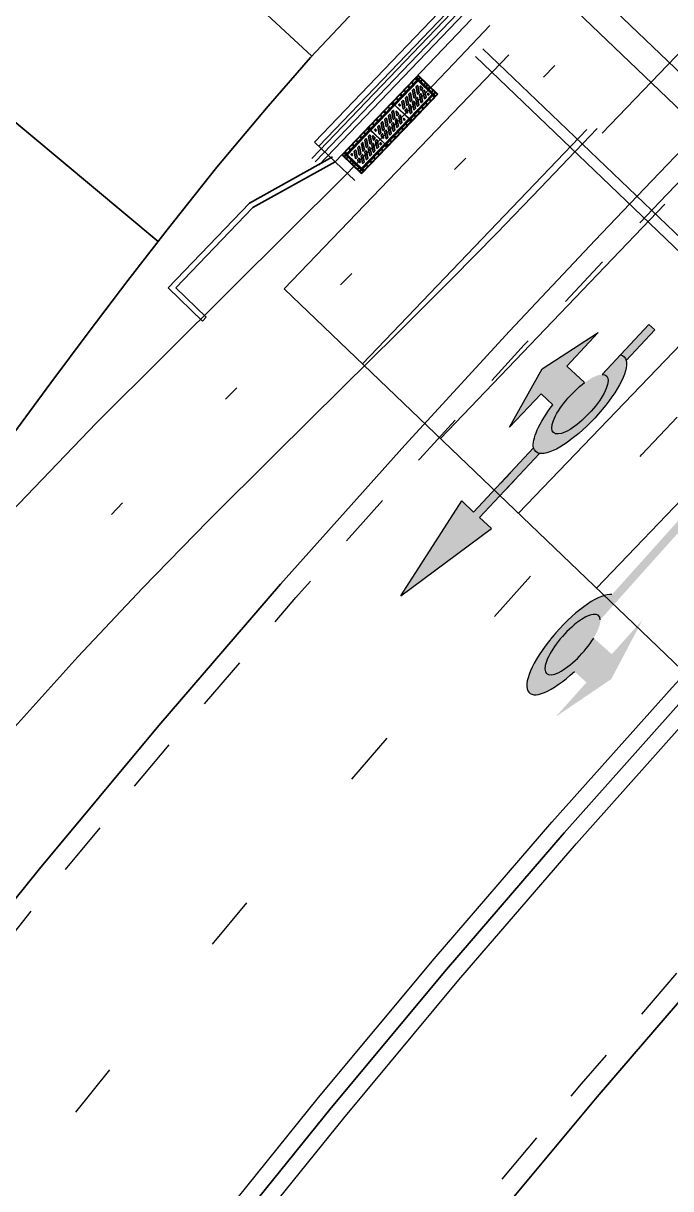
# Model space of a CAD drawing. Header units: metres. Extents: x 134219 to 139178, y 438661 to 444352.
# Drawn here: x 138343.33 to 138355.31, y 439347.55 to 439369.1 of the extents above; entities that cross this region are included whole.
import ezdxf

# ---------------------------------------------------------------- set-up
doc = ezdxf.new("R2010")
doc.units = ezdxf.units.M
for name, pattern in [('11strp', [2, 1, -1]), ('13strp', [4, 1, -3]), ('30270strp', [3, 0.3, -2.7])]:
    doc.linetypes.add(name, pattern=pattern)
doc.layers.add('Utd-ondergr-nw', color=8, linetype='13strp', lineweight=35)
doc.layers.add('Utd-weg-nw', color=8, linetype='Continuous')

# ---------------------------------------------------------------- blocks, each defined once
blk = doc.blocks.new('Dwm A2 aanvulling$0$A$C3CD96FA4')
at = {"layer": 'Utd-weg-nw'}
h = blk.add_hatch(color=256, dxfattribs=at)
edge = h.paths.add_edge_path()
edge.add_line((1.033, 0), (1.034, 0.75))
edge.add_line((1.034, 0.75), (1.033, 0.75))
edge.add_line((1.033, 0.75), (1.033, 0.774))
edge.add_ellipse((0.959, 1.95), major_axis=(0, 1.2), ratio=0.3125, start_angle=-168.5419, end_angle=-11.537)
edge.add_line((1.034, 3.126), (1.034, 3.15))
edge.add_line((1.034, 3.15), (1.034, 4.75))
edge.add_line((1.034, 4.75), (1.334, 4.75))
edge.add_line((1.334, 4.75), (0.959, 6.8))
edge.add_line((0.959, 6.8), (0.584, 4.75))
edge.add_line((0.584, 4.75), (0.659, 4.75))
edge.add_line((0.659, 4.75), (0.884, 4.75))
edge.add_line((0.884, 4.75), (0.884, 3.15))
edge.add_line((0.884, 3.15), (0.884, 3.126))
edge.add_ellipse((0.959, 1.95), major_axis=(0, 1.2), ratio=0.3125, start_angle=11.537, end_angle=73.0422)
edge.add_line((0.6, 2.3), (0.3, 2.3))
edge.add_line((0.3, 2.3), (0.3, 3.15))
edge.add_line((0.3, 3.15), (0, 1.95))
edge.add_line((0, 1.95), (0.3, 0.75))
edge.add_line((0.3, 0.75), (0.3, 1.6))
edge.add_line((0.3, 1.6), (0.659, 1.6))
edge.add_line((0.659, 1.6), (0.749, 1.6))
edge.add_ellipse((0.959, 1.95), major_axis=(0, 0.72), ratio=0.333997, start_angle=161.8264, end_angle=479.0871, ccw=False)
edge.add_line((0.884, 1.266), (0.884, 0.774))
edge.add_line((0.884, 0.774), (0.884, 0.75))
edge.add_line((0.884, 0.75), (0.884, 0))
edge.add_line((0.884, 0), (1.033, 0))
for p, q in [((0.959, 6.8), (0.584, 4.75)), ((0.959, 6.8), (1.334, 4.75)), ((0.3, 3.15), (0, 1.95)), ((0.3, 2.3), (0.3, 3.15)), ((0.6, 2.3), (0.3, 2.3)), ((0, 1.95), (0.3, 0.75)), ((0.3, 0.75), (0.3, 1.6)), ((0.749, 1.6), (0.3, 1.6))]:
    blk.add_line(p, q, dxfattribs=at)
at = {"layer": 'Utd-weg-nw', "linetype": 'Continuous'}
for p, q in [((0.884, 4.75), (0.584, 4.75)), ((0.884, 4.75), (0.884, 3.126)), ((1.034, 4.75), (1.034, 3.126)), ((1.034, 4.75), (1.334, 4.75)), ((0.883, 4.016), (0.883, 3.754)), ((1.034, 4.016), (1.034, 3.754))]:
    blk.add_line(p, q, dxfattribs=at)
at = {"layer": 'Utd-weg-nw'}
for points in [[(0.884, 0), (0.884, 1.266)], [(1.034, 0.774), (1.033, 0)], [(1.033, 0), (0.883, 0)], [(1.033, 0), (0.883, 0)]]:
    blk.add_lwpolyline(points, dxfattribs=at)
at = {"layer": 'Utd-weg-nw', "linetype": 'Continuous'}
for major_axis, ratio, start_param, end_param in [((0, 1.2), 0.3125, 0.20148, 1.274828), ((0, 1.2), 0.3125, -0.20148, 0.20148), ((0, 1.2), 0.3125, -0.20148, 0.20148), ((0, 1.2), 0.3125, -2.940235, -0.20148), ((0, 0.72), 0.333997, 2.824404, 8.361647), ((0, 1.2), 0.3125, 2.940235, 3.34295)]:
    blk.add_ellipse((0.959, 1.95), major_axis=major_axis, ratio=ratio, start_param=start_param, end_param=end_param, dxfattribs=at)
blk = doc.blocks.new('Dwm A2 aanvulling$0$A$C37A20DA0')
at = {"layer": 'Utd-weg-nw'}
h = blk.add_hatch(color=256, dxfattribs=at)
edge = h.paths.add_edge_path()
edge.add_ellipse((0.959, 5.6), major_axis=(0, 1.2), ratio=0.3125, start_angle=0.0287, end_angle=73.0422)
edge.add_line((0.6, 5.95), (0.3, 5.95))
edge.add_line((0.3, 5.95), (0.3, 6.8))
edge.add_line((0.3, 6.8), (0, 5.6))
edge.add_line((0, 5.6), (0.3, 4.4))
edge.add_line((0.3, 4.4), (0.3, 5.25))
edge.add_line((0.3, 5.25), (0.659, 5.25))
edge.add_line((0.659, 5.25), (0.749, 5.25))
edge.add_ellipse((0.959, 5.6), major_axis=(0, 0.72), ratio=0.333997, start_angle=161.8264, end_angle=479.0871, ccw=False)
edge.add_line((0.884, 4.916), (0.884, 0))
edge.add_line((0.884, 0), (1.031, 0))
edge.add_line((1.031, 0), (1.034, 4.424))
edge.add_ellipse((0.959, 5.6), major_axis=(0, 1.2), ratio=0.3125, start_angle=-168.4631, end_angle=-0.0287)
edge.add_line((0.959, 6.8), (0.959, 6.8))
at = {"layer": 'Utd-weg-nw', "linetype": 'Continuous'}
for major_axis, ratio, start_param, end_param in [((0, 1.2), 0.3125, -2.940235, 1.274828), ((0, 0.72), 0.333997, 2.824404, 8.361647)]:
    blk.add_ellipse((0.959, 5.6), major_axis=major_axis, ratio=ratio, start_param=start_param, end_param=end_param, dxfattribs=at)

msp = doc.modelspace()

# ---------------------------------------------------------------- linework, layer by layer
at = {"layer": 'Utd-ondergr-nw', "linetype": 'Continuous'}
for p, q in [((138348.801, 439366.829), (138403.491, 439423.908)), ((138348.721, 439366.907), (138352.733, 439371.094)), ((138352.595, 439370.95), (138364.87, 439359.189)), ((138348.667, 439366.601), (138352.408, 439370.506)), ((138352.251, 439370.591), (138364.526, 439358.83)), ((138348.732, 439366.538), (138352.457, 439370.427)), ((138348.797, 439366.476), (138352.506, 439370.348)), ((138349.1, 439366.543), (138351.625, 439369.179)), ((138351.833, 439368.633), (138362.377, 439358.531)), ((138348.16, 439364.19), (138352.311, 439368.522)), ((138351.694, 439368.489), (138362.237, 439358.388)), ((138350.617, 439368.127), (138350.149, 439367.639)), ((138350.626, 439368.118), (138350.158, 439367.63)), ((138350.959, 439367.764), (138350.609, 439368.1)), ((138350.634, 439368.145), (138350.617, 439368.127)), ((138350.661, 439368.101), (138350.623, 439368.061)), ((138350.634, 439368.127), (138350.626, 439368.118)), ((138351.002, 439367.792), (138350.634, 439368.145)), ((138350.985, 439367.791), (138350.634, 439368.127)), ((138350.618, 439368.056), (138350.188, 439367.608)), ((138350.632, 439368.043), (138350.202, 439367.595)), ((138350.636, 439368.039), (138350.206, 439367.59)), ((138350.472, 439367.904), (138350.445, 439367.93)), ((138350.485, 439367.917), (138350.458, 439367.943)), ((138350.521, 439368.005), (138350.528, 439367.998)), ((138350.521, 439367.987), (138350.528, 439367.995)), ((138350.531, 439367.998), (138350.538, 439368.005)), ((138350.531, 439367.995), (138350.539, 439367.988)), ((138350.532, 439367.864), (138350.551, 439367.883)), ((138350.61, 439368.047), (138350.583, 439368.073)), ((138350.632, 439368.043), (138350.591, 439368.082)), ((138350.946, 439367.751), (138350.596, 439368.087)), ((138350.622, 439367.797), (138350.596, 439367.927)), ((138350.598, 439367.932), (138350.616, 439367.952)), ((138350.652, 439367.819), (138350.627, 439367.949)), ((138350.897, 439367.789), (138350.636, 439368.039)), ((138350.675, 439368.088), (138350.649, 439368.061)), ((138350.687, 439367.865), (138350.673, 439367.935)), ((138350.684, 439367.94), (138350.711, 439367.914)), ((138350.685, 439368.052), (138350.692, 439368.045)), ((138350.685, 439368.034), (138350.692, 439368.042)), ((138350.695, 439368.045), (138350.702, 439368.052)), ((138350.695, 439368.042), (138350.703, 439368.035)), ((138350.716, 439367.882), (138350.697, 439367.862)), ((138350.717, 439367.887), (138350.713, 439367.911)), ((138350.749, 439367.991), (138350.756, 439367.984)), ((138350.749, 439367.973), (138350.756, 439367.98)), ((138350.759, 439367.984), (138350.766, 439367.991)), ((138350.759, 439367.98), (138350.767, 439367.973)), ((138350.803, 439367.966), (138350.777, 439367.939)), ((138350.816, 439367.953), (138350.79, 439367.926)), ((138350.833, 439367.91), (138350.826, 439367.917)), ((138350.826, 439367.899), (138350.833, 439367.907)), ((138350.836, 439367.91), (138350.843, 439367.917)), ((138350.844, 439367.9), (138350.836, 439367.907)), ((138350.24, 439367.712), (138350.247, 439367.705)), ((138350.241, 439367.695), (138350.248, 439367.702)), ((138350.251, 439367.705), (138350.258, 439367.712)), ((138350.251, 439367.702), (138350.258, 439367.695)), ((138350.331, 439367.756), (138350.304, 439367.782)), ((138350.343, 439367.77), (138350.316, 439367.796)), ((138350.335, 439367.658), (138350.353, 439367.677)), ((138350.389, 439367.544), (138350.364, 439367.674)), ((138350.382, 439367.86), (138350.389, 439367.853)), ((138350.382, 439367.843), (138350.389, 439367.85)), ((138350.393, 439367.853), (138350.4, 439367.861)), ((138350.393, 439367.85), (138350.4, 439367.843)), ((138350.424, 439367.591), (138350.399, 439367.721)), ((138350.4, 439367.726), (138350.419, 439367.746)), ((138350.455, 439367.613), (138350.43, 439367.742)), ((138350.49, 439367.66), (138350.465, 439367.79)), ((138350.466, 439367.795), (138350.485, 439367.814)), ((138350.897, 439367.789), (138350.467, 439367.341)), ((138350.901, 439367.785), (138350.471, 439367.337)), ((138350.915, 439367.772), (138350.485, 439367.324)), ((138350.521, 439367.682), (138350.495, 439367.811)), ((138350.501, 439367.657), (138350.519, 439367.676)), ((138350.508, 439367.294), (138350.985, 439367.791)), ((138350.517, 439367.286), (138351.002, 439367.792)), ((138350.556, 439367.729), (138350.53, 439367.858)), ((138350.586, 439367.75), (138350.561, 439367.88)), ((138350.566, 439367.726), (138350.585, 439367.745)), ((138350.594, 439367.705), (138350.619, 439367.575)), ((138350.614, 439367.729), (138350.595, 439367.71)), ((138350.624, 439367.726), (138350.65, 439367.597)), ((138350.632, 439367.794), (138350.651, 439367.814)), ((138350.66, 439367.773), (138350.685, 439367.644)), ((138350.68, 439367.798), (138350.661, 439367.779)), ((138350.69, 439367.795), (138350.715, 439367.665)), ((138350.725, 439367.842), (138350.751, 439367.712)), ((138350.745, 439367.867), (138350.727, 439367.847)), ((138350.756, 439367.864), (138350.781, 439367.734)), ((138350.78, 439367.729), (138350.761, 439367.709)), ((138350.812, 439367.804), (138350.816, 439367.781)), ((138350.822, 439367.81), (138350.836, 439367.797)), ((138350.836, 439367.788), (138350.827, 439367.778)), ((138350.857, 439367.683), (138350.849, 439367.69)), ((138350.85, 439367.672), (138350.857, 439367.68)), ((138350.86, 439367.683), (138350.867, 439367.69)), ((138350.867, 439367.673), (138350.86, 439367.68)), ((138350.897, 439367.849), (138350.89, 439367.856)), ((138350.89, 439367.838), (138350.897, 439367.845)), ((138350.9, 439367.849), (138350.907, 439367.856)), ((138350.908, 439367.838), (138350.9, 439367.845)), ((138350.901, 439367.785), (138350.942, 439367.746)), ((138350.933, 439367.737), (138350.906, 439367.763)), ((138350.944, 439367.83), (138350.918, 439367.803)), ((138350.958, 439367.817), (138350.919, 439367.777)), ((138350.149, 439367.638), (138349.221, 439366.67)), ((138350.158, 439367.63), (138349.23, 439366.661)), ((138349.743, 439367.142), (138350.185, 439367.604)), ((138349.756, 439367.129), (138350.198, 439367.591)), ((138349.76, 439367.125), (138350.203, 439367.587)), ((138350.03, 439367.442), (138350.003, 439367.468)), ((138350.043, 439367.456), (138350.016, 439367.482)), ((138350.085, 439367.549), (138350.092, 439367.542)), ((138350.092, 439367.539), (138350.085, 439367.532)), ((138350.102, 439367.55), (138350.095, 439367.542)), ((138350.096, 439367.539), (138350.103, 439367.532)), ((138350.172, 439367.591), (138350.145, 439367.616)), ((138350.176, 439367.332), (138350.15, 439367.462)), ((138350.152, 439367.467), (138350.17, 439367.486)), ((138350.198, 439367.591), (138350.158, 439367.63)), ((138350.185, 439367.604), (138350.158, 439367.63)), ((138350.202, 439367.595), (138350.161, 439367.634)), ((138350.201, 439367.621), (138350.174, 439367.647)), ((138350.206, 439367.354), (138350.181, 439367.483)), ((138350.198, 439367.591), (138350.185, 439367.604)), ((138350.463, 439367.337), (138350.203, 439367.587)), ((138350.463, 439367.337), (138350.203, 439367.587)), ((138350.467, 439367.341), (138350.206, 439367.59)), ((138350.241, 439367.4), (138350.227, 439367.469)), ((138350.238, 439367.475), (138350.265, 439367.449)), ((138350.278, 439367.598), (138350.287, 439367.608)), ((138350.292, 439367.576), (138350.278, 439367.59)), ((138350.302, 439367.582), (138350.298, 439367.605)), ((138350.358, 439367.523), (138350.333, 439367.652)), ((138350.369, 439367.52), (138350.387, 439367.539)), ((138350.397, 439367.499), (138350.402, 439367.475)), ((138350.399, 439367.505), (138350.417, 439367.524)), ((138350.431, 439367.446), (138350.403, 439367.472)), ((138350.428, 439367.521), (138350.441, 439367.451)), ((138350.435, 439367.588), (138350.453, 439367.607)), ((138350.462, 439367.567), (138350.487, 439367.438)), ((138350.482, 439367.592), (138350.464, 439367.573)), ((138350.493, 439367.589), (138350.518, 439367.459)), ((138350.516, 439367.454), (138350.498, 439367.435)), ((138350.528, 439367.636), (138350.553, 439367.506)), ((138350.548, 439367.661), (138350.53, 439367.641)), ((138350.559, 439367.658), (138350.584, 439367.528)), ((138350.582, 439367.523), (138350.564, 439367.503)), ((138350.627, 439367.472), (138350.654, 439367.446)), ((138350.648, 439367.591), (138350.63, 439367.572)), ((138350.64, 439367.486), (138350.667, 439367.46)), ((138350.714, 439367.66), (138350.695, 439367.641)), ((138350.718, 439367.538), (138350.711, 439367.545)), ((138350.711, 439367.528), (138350.718, 439367.535)), ((138350.721, 439367.538), (138350.728, 439367.546)), ((138350.729, 439367.528), (138350.721, 439367.535)), ((138350.769, 439367.62), (138350.795, 439367.594)), ((138350.781, 439367.633), (138350.808, 439367.607)), ((138349.58, 439366.325), (138350.508, 439367.294)), ((138349.589, 439366.317), (138350.517, 439367.286)), ((138349.796, 439367.248), (138349.803, 439367.241)), ((138349.803, 439367.238), (138349.796, 439367.23)), ((138349.813, 439367.248), (138349.806, 439367.241)), ((138349.807, 439367.238), (138349.814, 439367.231)), ((138349.886, 439367.292), (138349.859, 439367.318)), ((138349.899, 439367.305), (138349.872, 439367.331)), ((138349.94, 439367.399), (138349.948, 439367.392)), ((138349.948, 439367.388), (138349.941, 439367.381)), ((138349.958, 439367.399), (138349.951, 439367.392)), ((138349.951, 439367.388), (138349.958, 439367.381)), ((138349.978, 439367.126), (138349.953, 439367.255)), ((138349.955, 439367.261), (138349.973, 439367.28)), ((138350.009, 439367.148), (138349.984, 439367.277)), ((138350.044, 439367.195), (138350.019, 439367.324)), ((138350.02, 439367.33), (138350.039, 439367.349)), ((138350.021, 439366.875), (138350.463, 439367.337)), ((138350.025, 439366.871), (138350.468, 439367.333)), ((138350.039, 439366.858), (138350.481, 439367.32)), ((138350.075, 439367.216), (138350.049, 439367.346)), ((138350.11, 439367.263), (138350.085, 439367.393)), ((138350.086, 439367.398), (138350.105, 439367.418)), ((138350.14, 439367.285), (138350.115, 439367.414)), ((138350.12, 439367.26), (138350.139, 439367.279)), ((138350.148, 439367.239), (138350.173, 439367.11)), ((138350.168, 439367.264), (138350.149, 439367.245)), ((138350.178, 439367.261), (138350.204, 439367.131)), ((138350.186, 439367.329), (138350.205, 439367.348)), ((138350.214, 439367.308), (138350.239, 439367.178)), ((138350.234, 439367.333), (138350.215, 439367.313)), ((138350.244, 439367.33), (138350.27, 439367.2)), ((138350.27, 439367.416), (138350.251, 439367.397)), ((138350.271, 439367.422), (138350.267, 439367.446)), ((138350.279, 439367.377), (138350.305, 439367.247)), ((138350.3, 439367.401), (138350.281, 439367.382)), ((138350.31, 439367.398), (138350.335, 439367.269)), ((138350.334, 439367.263), (138350.315, 439367.244)), ((138350.366, 439367.339), (138350.371, 439367.316)), ((138350.376, 439367.344), (138350.39, 439367.331)), ((138350.39, 439367.322), (138350.381, 439367.313)), ((138350.42, 439367.228), (138350.413, 439367.235)), ((138350.431, 439367.235), (138350.424, 439367.228)), ((138350.468, 439367.333), (138350.508, 439367.294)), ((138350.481, 439367.32), (138350.468, 439367.333)), ((138350.468, 439367.307), (138350.495, 439367.281)), ((138350.471, 439367.337), (138350.512, 439367.298)), ((138350.481, 439367.32), (138350.508, 439367.294)), ((138350.498, 439367.337), (138350.525, 439367.311)), ((138350.576, 439367.39), (138350.569, 439367.397)), ((138350.569, 439367.38), (138350.576, 439367.387)), ((138350.579, 439367.39), (138350.586, 439367.398)), ((138350.587, 439367.38), (138350.58, 439367.387)), ((138349.308, 439366.689), (138349.738, 439367.138)), ((138349.322, 439366.676), (138349.752, 439367.125)), ((138349.326, 439366.672), (138349.756, 439367.121)), ((138349.604, 439362.806), (138353.755, 439367.138)), ((138349.636, 439367.082), (138349.643, 439367.075)), ((138349.644, 439367.071), (138349.636, 439367.064)), ((138349.654, 439367.082), (138349.647, 439367.075)), ((138349.647, 439367.071), (138349.654, 439367.064)), ((138349.725, 439367.124), (138349.698, 439367.15)), ((138349.738, 439367.138), (138349.711, 439367.164)), ((138349.743, 439367.143), (138349.716, 439367.168)), ((138349.718, 439367.014), (138349.736, 439367.033)), ((138349.755, 439367.156), (138349.729, 439367.182)), ((138349.752, 439367.125), (138349.738, 439367.138)), ((138349.756, 439367.129), (138349.742, 439367.142)), ((138349.772, 439366.901), (138349.747, 439367.03)), ((138350.017, 439366.871), (138349.756, 439367.121)), ((138350.021, 439366.875), (138349.76, 439367.125)), ((138349.804, 439367.022), (138349.831, 439366.996)), ((138349.832, 439367.133), (138349.841, 439367.143)), ((138349.846, 439367.111), (138349.832, 439367.124)), ((138349.856, 439367.117), (138349.852, 439367.14)), ((138349.912, 439367.057), (138349.887, 439367.187)), ((138349.889, 439367.192), (138349.907, 439367.212)), ((138349.943, 439367.079), (138349.918, 439367.208)), ((138349.923, 439367.054), (138349.941, 439367.073)), ((138349.951, 439367.034), (138349.956, 439367.01)), ((138349.953, 439367.039), (138349.971, 439367.059)), ((138349.982, 439367.055), (138349.995, 439366.986)), ((138349.989, 439367.123), (138350.007, 439367.142)), ((138350.016, 439367.102), (138350.041, 439366.972)), ((138350.036, 439367.127), (138350.018, 439367.107)), ((138350.047, 439367.123), (138350.072, 439366.994)), ((138350.055, 439367.192), (138350.073, 439367.211)), ((138350.082, 439367.171), (138350.107, 439367.041)), ((138350.102, 439367.195), (138350.084, 439367.176)), ((138350.113, 439367.192), (138350.138, 439367.063)), ((138350.136, 439367.057), (138350.118, 439367.038)), ((138350.202, 439367.126), (138350.184, 439367.107)), ((138350.195, 439367.021), (138350.222, 439366.995)), ((138350.268, 439367.195), (138350.25, 439367.175)), ((138350.276, 439367.077), (138350.269, 439367.084)), ((138350.276, 439367.074), (138350.269, 439367.067)), ((138350.286, 439367.085), (138350.279, 439367.077)), ((138350.287, 439367.067), (138350.279, 439367.074)), ((138350.327, 439367.159), (138350.354, 439367.133)), ((138350.34, 439367.172), (138350.367, 439367.146)), ((138350.421, 439367.225), (138350.413, 439367.217)), ((138350.431, 439367.218), (138350.424, 439367.225)), ((138348.721, 439366.907), (138349.1, 439366.543)), ((138349.441, 439366.828), (138349.414, 439366.854)), ((138349.454, 439366.842), (138349.427, 439366.868)), ((138349.494, 439366.934), (138349.501, 439366.927)), ((138349.502, 439366.923), (138349.495, 439366.916)), ((138349.512, 439366.934), (138349.505, 439366.927)), ((138349.505, 439366.923), (138349.512, 439366.916)), ((138349.52, 439366.808), (138349.539, 439366.827)), ((138349.575, 439366.694), (138349.549, 439366.824)), ((138349.583, 439366.976), (138349.556, 439367.002)), ((138349.596, 439366.989), (138349.569, 439367.015)), ((138349.61, 439366.742), (138349.585, 439366.871)), ((138349.586, 439366.877), (138349.605, 439366.896)), ((138349.587, 439366.422), (138350.017, 439366.871)), ((138349.591, 439366.418), (138350.021, 439366.867)), ((138349.605, 439366.405), (138350.035, 439366.854)), ((138349.641, 439366.763), (138349.615, 439366.893)), ((138349.676, 439366.81), (138349.65, 439366.94)), ((138349.652, 439366.945), (138349.671, 439366.964)), ((138349.706, 439366.832), (138349.681, 439366.961)), ((138349.686, 439366.807), (138349.705, 439366.826)), ((138349.734, 439366.811), (138349.715, 439366.792)), ((138349.742, 439366.879), (138349.716, 439367.008)), ((138349.744, 439366.808), (138349.77, 439366.678)), ((138349.752, 439366.876), (138349.771, 439366.895)), ((138349.78, 439366.855), (138349.805, 439366.725)), ((138349.8, 439366.88), (138349.781, 439366.86)), ((138349.807, 439366.947), (138349.793, 439367.016)), ((138349.81, 439366.876), (138349.835, 439366.747)), ((138349.836, 439366.963), (138349.817, 439366.944)), ((138349.837, 439366.969), (138349.833, 439366.993)), ((138349.845, 439366.923), (138349.871, 439366.794)), ((138349.865, 439366.948), (138349.847, 439366.929)), ((138349.876, 439366.945), (138349.901, 439366.816)), ((138349.9, 439366.81), (138349.881, 439366.791)), ((138349.932, 439366.886), (138349.936, 439366.863)), ((138349.942, 439366.891), (138349.956, 439366.878)), ((138349.956, 439366.869), (138349.947, 439366.86)), ((138349.985, 439366.98), (138349.958, 439367.007)), ((138350.035, 439366.854), (138350.021, 439366.867)), ((138350.022, 439366.84), (138350.049, 439366.814)), ((138350.039, 439366.858), (138350.025, 439366.871)), ((138350.035, 439366.854), (138350.062, 439366.828)), ((138350.039, 439366.858), (138350.066, 439366.833)), ((138350.07, 439366.988), (138350.052, 439366.969)), ((138350.052, 439366.872), (138350.079, 439366.846)), ((138350.132, 439366.926), (138350.124, 439366.933)), ((138350.132, 439366.923), (138350.125, 439366.916)), ((138350.142, 439366.934), (138350.135, 439366.927)), ((138350.142, 439366.916), (138350.135, 439366.923)), ((138350.182, 439367.008), (138350.209, 439366.982)), ((138349.051, 439366.631), (138347.513, 439365.775)), ((138349.221, 439366.67), (138349.589, 439366.317)), ((138349.229, 439366.679), (138349.598, 439366.326)), ((138349.615, 439366.361), (138349.264, 439366.697)), ((138349.265, 439366.644), (138349.304, 439366.685)), ((138349.627, 439366.375), (138349.277, 439366.71)), ((138349.279, 439366.631), (138349.305, 439366.658)), ((138349.322, 439366.676), (138349.281, 439366.715)), ((138349.317, 439366.698), (138349.29, 439366.724)), ((138349.315, 439366.623), (138349.323, 439366.616)), ((138349.323, 439366.613), (138349.316, 439366.605)), ((138349.587, 439366.422), (138349.326, 439366.672)), ((138349.333, 439366.623), (138349.326, 439366.616)), ((138349.326, 439366.613), (138349.333, 439366.606)), ((138349.356, 439366.789), (138349.363, 439366.782)), ((138349.363, 439366.779), (138349.356, 439366.771)), ((138349.373, 439366.789), (138349.366, 439366.782)), ((138349.366, 439366.779), (138349.374, 439366.772)), ((138349.398, 439366.68), (138349.407, 439366.69)), ((138349.412, 439366.658), (138349.398, 439366.671)), ((138349.422, 439366.664), (138349.418, 439366.687)), ((138349.478, 439366.604), (138349.453, 439366.734)), ((138349.455, 439366.739), (138349.473, 439366.758)), ((138349.509, 439366.626), (138349.484, 439366.755)), ((138349.489, 439366.601), (138349.507, 439366.62)), ((138349.544, 439366.673), (138349.519, 439366.802)), ((138349.519, 439366.586), (138349.537, 439366.605)), ((138349.548, 439366.602), (138349.561, 439366.533)), ((138349.555, 439366.67), (138349.573, 439366.689)), ((138349.582, 439366.649), (138349.607, 439366.519)), ((138349.602, 439366.673), (138349.584, 439366.654)), ((138349.613, 439366.67), (138349.638, 439366.541)), ((138349.62, 439366.738), (138349.639, 439366.758)), ((138349.648, 439366.717), (138349.673, 439366.588)), ((138349.668, 439366.742), (138349.65, 439366.723)), ((138349.679, 439366.739), (138349.704, 439366.61)), ((138349.702, 439366.604), (138349.684, 439366.585)), ((138349.714, 439366.786), (138349.739, 439366.657)), ((138349.768, 439366.673), (138349.75, 439366.653)), ((138349.834, 439366.741), (138349.815, 439366.722)), ((138349.83, 439366.612), (138349.823, 439366.619)), ((138349.83, 439366.608), (138349.823, 439366.601)), ((138349.84, 439366.619), (138349.833, 439366.612)), ((138349.841, 439366.601), (138349.834, 439366.608)), ((138349.879, 439366.692), (138349.906, 439366.666)), ((138349.892, 439366.705), (138349.919, 439366.679)), ((138349.972, 439366.76), (138349.965, 439366.767)), ((138349.972, 439366.756), (138349.965, 439366.749)), ((138349.982, 439366.767), (138349.975, 439366.76)), ((138349.983, 439366.749), (138349.975, 439366.756)), ((138349.1, 439366.543), (138347.575, 439365.695)), ((138349.1, 439366.543), (138349.462, 439366.196)), ((138349.462, 439366.196), (138349.1, 439366.543)), ((138349.379, 439366.562), (138349.387, 439366.555)), ((138349.387, 439366.551), (138349.38, 439366.544)), ((138349.397, 439366.562), (138349.39, 439366.555)), ((138349.39, 439366.551), (138349.397, 439366.544)), ((138349.407, 439366.509), (138349.433, 439366.536)), ((138349.42, 439366.496), (138349.446, 439366.523)), ((138349.464, 439366.481), (138349.456, 439366.488)), ((138349.464, 439366.478), (138349.457, 439366.47)), ((138349.474, 439366.488), (138349.467, 439366.481)), ((138349.474, 439366.471), (138349.467, 439366.478)), ((138349.517, 439366.581), (138349.522, 439366.557)), ((138349.528, 439366.42), (138349.52, 439366.427)), ((138349.528, 439366.416), (138349.521, 439366.409)), ((138349.551, 439366.527), (138349.523, 439366.553)), ((138349.538, 439366.427), (138349.531, 439366.42)), ((138349.538, 439366.409), (138349.531, 439366.416)), ((138349.548, 439366.373), (138349.574, 439366.4)), ((138349.562, 439366.36), (138349.6, 439366.401)), ((138349.591, 439366.418), (138349.632, 439366.379)), ((138349.64, 439366.388), (138349.614, 439366.414)), ((138349.636, 439366.535), (138349.618, 439366.516)), ((138349.692, 439366.467), (138349.684, 439366.474)), ((138349.692, 439366.464), (138349.685, 439366.456)), ((138349.702, 439366.474), (138349.695, 439366.467)), ((138349.702, 439366.457), (138349.695, 439366.464)), ((138349.738, 439366.544), (138349.765, 439366.518)), ((138349.751, 439366.558), (138349.778, 439366.532)), ((138347.513, 439365.775), (138346.011, 439364.207)), ((138351.048, 439361.422), (138355.199, 439365.755)), ((138347.575, 439365.695), (138346.153, 439364.21)), ((138352.492, 439360.039), (138356.643, 439364.371)), ((138346.011, 439364.207), (138346.649, 439363.596)), ((138346.153, 439364.21), (138346.717, 439363.67)), ((138348.16, 439364.19), (138358.268, 439354.504)), ((138346.649, 439363.596), (138346.717, 439363.67)), ((138353.936, 439358.655), (138358.087, 439362.987))]:
    msp.add_line(p, q, dxfattribs=at)
at = {"layer": 'Utd-ondergr-nw', "linetype": 'Continuous', "flags": 128}
for points in [[(138354.038, 439367.071), (138356.46, 439369.597), (138363.379, 439376.818), (138370.297, 439384.038), (138377.216, 439391.259), (138382.055, 439396.31), (138384.134, 439398.48), (138384.162, 439398.508), (138391.071, 439405.682), (138398.008, 439412.885), (138404.197, 439419.419), (138404.889, 439420.141), (138406.273, 439421.585)], [(138354.959, 439366.189), (138357.381, 439368.715), (138364.299, 439375.936), (138371.218, 439383.156), (138378.136, 439390.377), (138382.975, 439395.427), (138385.055, 439397.597), (138385.082, 439397.627), (138391.936, 439404.854), (138398.817, 439412.11), (138404.955, 439418.693), (138405.647, 439419.415), (138407.031, 439420.859)], [(138340.801, 439375.775), (138348.666, 439368.493)], [(138343.137, 439361.499), (138343.839, 439362.453), (138344.549, 439363.403), (138345.265, 439364.348), (138345.993, 439365.283), (138346.909, 439366.442), (138347.863, 439367.568), (138348.642, 439368.468), (138349.457, 439369.334), (138349.851, 439369.745), (138350.518, 439370.443)], [(138316.521, 439321.284), (138318.196, 439324.39), (138319.924, 439327.468), (138321.702, 439330.517), (138323.531, 439333.536), (138325.41, 439336.524), (138327.338, 439339.48), (138329.316, 439342.403), (138331.341, 439345.294), (138333.415, 439348.15), (138335.536, 439350.971), (138337.704, 439353.756), (138337.92, 439354.028), (138339.918, 439356.505), (138342.24, 439359.164), (138344.686, 439361.711), (138347.187, 439364.201), (138349.26, 439366.265), (138350.905, 439367.954), (138351.295, 439368.362), (138351.963, 439369.06)], [(138341.671, 439368.535), (138345.824, 439365.066)], [(138343.172, 439356.091), (138344.338, 439357.386), (138345.535, 439358.653), (138346.754, 439359.899), (138347.986, 439361.13), (138349.225, 439362.355), (138350.251, 439363.37), (138351.272, 439364.39), (138352.088, 439365.22), (138352.896, 439366.057), (138353.28, 439366.459), (138353.948, 439367.157)], [(138341.678, 439351.043), (138343.631, 439353.463), (138345.839, 439356.113), (138348.091, 439358.726), (138350.387, 439361.301), (138352.325, 439363.409), (138353.909, 439365.091), (138354.291, 439365.491), (138354.959, 439366.189)], [(138323.118, 439308.183), (138323.913, 439309.836), (138325.397, 439312.82), (138326.93, 439315.78), (138328.513, 439318.714), (138330.144, 439321.621), (138331.823, 439324.5), (138333.551, 439327.351), (138335.325, 439330.173), (138337.146, 439332.964), (138339.014, 439335.725), (138340.927, 439338.455), (138342.885, 439341.152), (138344.889, 439343.816), (138346.936, 439346.447), (138347.14, 439346.704), (138349.027, 439349.043), (138351.161, 439351.604), (138353.337, 439354.129), (138355.555, 439356.617), (138357.427, 439358.654), (138358.959, 439360.279), (138359.328, 439360.665), (138359.995, 439361.363)], [(138342.02, 439333.655), (138343.898, 439336.335), (138345.821, 439338.983), (138347.788, 439341.599), (138349.798, 439344.181), (138349.998, 439344.433), (138351.85, 439346.73), (138353.945, 439349.244), (138356.082, 439351.723), (138358.259, 439354.165), (138360.097, 439356.165), (138361.601, 439357.761), (138361.963, 439358.14), (138362.631, 439358.838)]]:
    msp.add_lwpolyline(points, dxfattribs=at)
at = {"layer": 'Utd-ondergr-nw', "linetype": 'Continuous'}
for centre, major_axis, start_param, end_param in [((138350.53, 439367.996), (-0.0044, 0.0044), -1.549424, 4.733761), ((138350.555, 439367.879), (-0.0044, 0.0044), 4.119573, 6.304557), ((138350.602, 439367.928), (-0.0044, 0.0044), 0.021372, 0.97798), ((138350.621, 439367.947), (-0.0044, 0.0044), 4.119573, 6.304557), ((138350.679, 439367.936), (-0.0044, 0.0044), -1.549424, 0.97798), ((138350.694, 439368.043), (-0.0044, 0.0044), -1.549424, 4.733761), ((138350.707, 439367.91), (-0.0044, 0.0044), 4.119573, 4.733761), ((138350.707, 439367.91), (-0.0044, 0.0044), 4.119573, 4.733761), ((138350.711, 439367.886), (-0.0044, 0.0044), 3.162965, 4.119573), ((138350.758, 439367.982), (-0.0044, 0.0044), -1.549424, 4.733761), ((138350.835, 439367.908), (-0.0044, 0.0044), -1.549424, 4.733761), ((138350.249, 439367.703), (-0.0044, 0.0044), -1.549424, 4.733761), ((138350.358, 439367.673), (-0.0044, 0.0044), 4.119573, 6.304557), ((138350.391, 439367.852), (-0.0044, 0.0044), -1.549424, 4.733761), ((138350.405, 439367.722), (-0.0044, 0.0044), 0.021372, 0.97798), ((138350.423, 439367.741), (-0.0044, 0.0044), 4.119573, 6.304557), ((138350.471, 439367.791), (-0.0044, 0.0044), 0.021372, 0.97798), ((138350.489, 439367.81), (-0.0044, 0.0044), 4.119573, 6.304557), ((138350.514, 439367.68), (-0.0044, 0.0044), 3.162965, 4.119573), ((138350.537, 439367.859), (-0.0044, 0.0044), 0.021372, 0.97798), ((138350.562, 439367.73), (-0.0044, 0.0044), 0.97798, 3.162965), ((138350.58, 439367.749), (-0.0044, 0.0044), 3.162965, 4.119573), ((138350.6, 439367.706), (-0.0044, 0.0044), 0.021372, 0.97798), ((138350.618, 439367.725), (-0.0044, 0.0044), 4.119573, 6.304557), ((138350.628, 439367.799), (-0.0044, 0.0044), 0.97798, 3.162965), ((138350.646, 439367.818), (-0.0044, 0.0044), 3.162965, 4.119573), ((138350.666, 439367.774), (-0.0044, 0.0044), 0.021372, 0.97798), ((138350.684, 439367.794), (-0.0044, 0.0044), 4.119573, 6.304557), ((138350.693, 439367.867), (-0.0044, 0.0044), 0.97798, 3.162965), ((138350.709, 439367.664), (-0.0044, 0.0044), 3.162965, 4.119573), ((138350.731, 439367.843), (-0.0044, 0.0044), 0.021372, 0.97798), ((138350.75, 439367.862), (-0.0044, 0.0044), 4.119573, 6.304557), ((138350.757, 439367.714), (-0.0044, 0.0044), 0.97798, 3.162965), ((138350.775, 439367.733), (-0.0044, 0.0044), 3.162965, 4.119573), ((138350.818, 439367.805), (-0.0044, 0.0044), -1.549424, 0.97798), ((138350.823, 439367.782), (-0.0044, 0.0044), 0.97798, 3.162965), ((138350.832, 439367.792), (-0.0044, 0.0044), 3.162965, 4.733761), ((138350.858, 439367.681), (-0.0044, 0.0044), -1.549424, 4.733761), ((138350.899, 439367.847), (-0.0044, 0.0044), -1.549424, 4.733761), ((138350.094, 439367.541), (-0.0044, 0.0044), -1.549424, 4.733761), ((138350.157, 439367.463), (-0.0044, 0.0044), 0.021372, 0.97798), ((138350.175, 439367.482), (-0.0044, 0.0044), 4.119573, 6.304557), ((138350.233, 439367.471), (-0.0044, 0.0044), -1.549424, 0.97798), ((138350.282, 439367.594), (-0.0044, 0.0044), 0.021372, 1.592169), ((138350.292, 439367.604), (-0.0044, 0.0044), 4.119573, 6.304557), ((138350.296, 439367.581), (-0.0044, 0.0044), 1.592169, 4.119573), ((138350.339, 439367.653), (-0.0044, 0.0044), 0.021372, 0.97798), ((138350.364, 439367.524), (-0.0044, 0.0044), 0.97798, 3.162965), ((138350.383, 439367.543), (-0.0044, 0.0044), 3.162965, 4.119573), ((138350.403, 439367.5), (-0.0044, 0.0044), 0.021372, 0.97798), ((138350.408, 439367.476), (0.0044, 0.0044), 2.548777, 3.162965), ((138350.408, 439367.476), (0.0044, 0.0044), 2.548777, 3.162965), ((138350.422, 439367.52), (-0.0044, 0.0044), 4.119573, 6.304557), ((138350.43, 439367.593), (-0.0044, 0.0044), 0.97798, 3.162965), ((138350.435, 439367.45), (-0.0044, 0.0044), 1.592169, 4.119573), ((138350.449, 439367.612), (-0.0044, 0.0044), 3.162965, 4.119573), ((138350.468, 439367.568), (-0.0044, 0.0044), 0.021372, 0.97798), ((138350.487, 439367.588), (-0.0044, 0.0044), 4.119573, 6.304557), ((138350.496, 439367.661), (-0.0044, 0.0044), 0.97798, 3.162965), ((138350.512, 439367.458), (-0.0044, 0.0044), 3.162965, 4.119573), ((138350.534, 439367.637), (-0.0044, 0.0044), 0.021372, 0.97798), ((138350.552, 439367.656), (-0.0044, 0.0044), 4.119573, 6.304557), ((138350.559, 439367.508), (-0.0044, 0.0044), 0.97798, 3.162965), ((138350.578, 439367.527), (-0.0044, 0.0044), 3.162965, 4.119573), ((138350.625, 439367.576), (-0.0044, 0.0044), 0.97798, 3.162965), ((138350.644, 439367.596), (-0.0044, 0.0044), 3.162965, 4.119573), ((138350.691, 439367.645), (-0.0044, 0.0044), 0.97798, 3.162965), ((138350.72, 439367.537), (-0.0044, 0.0044), -1.549424, 4.733761), ((138349.805, 439367.239), (-0.0044, 0.0044), -1.549424, 4.733761), ((138349.949, 439367.39), (-0.0044, 0.0044), -1.549424, 4.733761), ((138349.959, 439367.257), (-0.0044, 0.0044), 0.021372, 0.97798), ((138349.977, 439367.276), (-0.0044, 0.0044), 4.119573, 6.304557), ((138350.025, 439367.325), (-0.0044, 0.0044), 0.021372, 0.97798), ((138350.043, 439367.345), (-0.0044, 0.0044), 4.119573, 6.304557), ((138350.091, 439367.394), (-0.0044, 0.0044), 0.021372, 0.97798), ((138350.109, 439367.413), (-0.0044, 0.0044), 4.119573, 6.304557), ((138350.116, 439367.265), (-0.0044, 0.0044), 0.97798, 3.162965), ((138350.134, 439367.284), (-0.0044, 0.0044), 3.162965, 4.119573), ((138350.154, 439367.24), (-0.0044, 0.0044), 0.021372, 0.97798), ((138350.172, 439367.26), (-0.0044, 0.0044), 4.119573, 6.304557), ((138350.182, 439367.333), (-0.0044, 0.0044), 0.97798, 3.162965), ((138350.2, 439367.352), (-0.0044, 0.0044), 3.162965, 4.119573), ((138350.22, 439367.309), (-0.0044, 0.0044), 0.021372, 0.97798), ((138350.238, 439367.328), (-0.0044, 0.0044), 4.119573, 6.304557), ((138350.247, 439367.401), (-0.0044, 0.0044), 0.97798, 3.162965), ((138350.261, 439367.444), (-0.0044, 0.0044), 4.119573, 4.733761), ((138350.261, 439367.444), (-0.0044, 0.0044), 4.119573, 4.733761), ((138350.265, 439367.42), (-0.0044, 0.0044), 3.162965, 4.119573), ((138350.286, 439367.378), (-0.0044, 0.0044), 0.021372, 0.97798), ((138350.304, 439367.397), (-0.0044, 0.0044), 4.119573, 6.304557), ((138350.311, 439367.248), (-0.0044, 0.0044), 0.97798, 3.162965), ((138350.329, 439367.268), (-0.0044, 0.0044), 3.162965, 4.119573), ((138350.372, 439367.34), (-0.0044, 0.0044), -1.549424, 0.97798), ((138350.377, 439367.317), (-0.0044, 0.0044), 0.97798, 3.162965), ((138350.386, 439367.327), (-0.0044, 0.0044), 3.162965, 4.733761), ((138350.493, 439367.439), (-0.0044, 0.0044), 0.97798, 3.162965), ((138350.578, 439367.389), (-0.0044, 0.0044), -1.549424, 4.733761), ((138349.645, 439367.073), (-0.0044, 0.0044), -1.549424, 4.733761), ((138349.741, 439367.029), (-0.0044, 0.0044), 4.119573, 6.304557), ((138349.799, 439367.018), (-0.0044, 0.0044), -1.549424, 0.97798), ((138349.837, 439367.129), (-0.0044, 0.0044), 0.021372, 1.592169), ((138349.846, 439367.139), (-0.0044, 0.0044), 4.119573, 6.304557), ((138349.85, 439367.116), (-0.0044, 0.0044), 1.592169, 4.119573), ((138349.893, 439367.188), (-0.0044, 0.0044), 0.021372, 0.97798), ((138349.912, 439367.207), (-0.0044, 0.0044), 4.119573, 6.304557), ((138349.919, 439367.058), (-0.0044, 0.0044), 0.97798, 3.162965), ((138349.937, 439367.078), (-0.0044, 0.0044), 3.162965, 4.119573), ((138349.957, 439367.035), (-0.0044, 0.0044), 0.021372, 0.97798), ((138349.976, 439367.054), (-0.0044, 0.0044), 4.119573, 6.304557), ((138349.984, 439367.127), (-0.0044, 0.0044), 0.97798, 3.162965), ((138350.003, 439367.146), (-0.0044, 0.0044), 3.162965, 4.119573), ((138350.022, 439367.103), (-0.0044, 0.0044), 0.021372, 0.97798), ((138350.041, 439367.122), (-0.0044, 0.0044), 4.119573, 6.304557), ((138350.05, 439367.196), (-0.0044, 0.0044), 0.97798, 3.162965), ((138350.069, 439367.215), (-0.0044, 0.0044), 3.162965, 4.119573), ((138350.088, 439367.172), (-0.0044, 0.0044), 0.021372, 0.97798), ((138350.107, 439367.191), (-0.0044, 0.0044), 4.119573, 6.304557), ((138350.113, 439367.042), (-0.0044, 0.0044), 0.97798, 3.162965), ((138350.132, 439367.061), (-0.0044, 0.0044), 3.162965, 4.119573), ((138350.179, 439367.111), (-0.0044, 0.0044), 0.97798, 3.162965), ((138350.198, 439367.13), (-0.0044, 0.0044), 3.162965, 4.119573), ((138350.245, 439367.18), (-0.0044, 0.0044), 0.97798, 3.162965), ((138350.263, 439367.199), (-0.0044, 0.0044), 3.162965, 4.119573), ((138350.278, 439367.076), (-0.0044, 0.0044), -1.549424, 4.733761), ((138350.422, 439367.226), (-0.0044, 0.0044), -1.549424, 4.733761), ((138349.503, 439366.925), (-0.0044, 0.0044), -1.549424, 4.733761), ((138349.525, 439366.804), (-0.0044, 0.0044), 0.021372, 0.97798), ((138349.543, 439366.823), (-0.0044, 0.0044), 4.119573, 6.304557), ((138349.591, 439366.872), (-0.0044, 0.0044), 0.021372, 0.97798), ((138349.609, 439366.891), (-0.0044, 0.0044), 4.119573, 6.304557), ((138349.657, 439366.941), (-0.0044, 0.0044), 0.021372, 0.97798), ((138349.675, 439366.96), (-0.0044, 0.0044), 4.119573, 6.304557), ((138349.682, 439366.811), (-0.0044, 0.0044), 0.97798, 3.162965), ((138349.7, 439366.831), (-0.0044, 0.0044), 3.162965, 4.119573), ((138349.722, 439367.01), (-0.0044, 0.0044), 0.021372, 0.97798), ((138349.738, 439366.807), (-0.0044, 0.0044), 4.119573, 6.304557), ((138349.748, 439366.88), (-0.0044, 0.0044), 0.97798, 3.162965), ((138349.766, 439366.899), (-0.0044, 0.0044), 3.162965, 4.119573), ((138349.786, 439366.856), (-0.0044, 0.0044), 0.021372, 0.97798), ((138349.804, 439366.875), (-0.0044, 0.0044), 4.119573, 6.304557), ((138349.813, 439366.948), (-0.0044, 0.0044), 0.97798, 3.162965), ((138349.827, 439366.991), (0.0044, 0.0044), 5.690369, 6.304558), ((138349.827, 439366.991), (0.0044, 0.0044), 5.690369, 6.304558), ((138349.831, 439366.967), (-0.0044, 0.0044), 3.162965, 4.119573), ((138349.851, 439366.925), (-0.0044, 0.0044), 0.021372, 0.97798), ((138349.87, 439366.944), (-0.0044, 0.0044), 4.119573, 6.304557), ((138349.895, 439366.814), (-0.0044, 0.0044), 3.162965, 4.119573), ((138349.938, 439366.887), (-0.0044, 0.0044), -1.549424, 0.97798), ((138349.943, 439366.864), (-0.0044, 0.0044), 0.97798, 3.162965), ((138349.962, 439367.011), (-0.0044, 0.0044), 0.97798, 1.592169), ((138349.962, 439367.011), (-0.0044, 0.0044), 0.97798, 1.592169), ((138349.952, 439366.874), (-0.0044, 0.0044), 3.162965, 4.733761), ((138349.989, 439366.985), (-0.0044, 0.0044), 1.592169, 4.119573), ((138350.048, 439366.974), (-0.0044, 0.0044), 0.97798, 3.162965), ((138350.066, 439366.993), (-0.0044, 0.0044), 3.162965, 4.119573), ((138350.133, 439366.925), (-0.0044, 0.0044), -1.549424, 4.733761), ((138349.324, 439366.614), (-0.0044, 0.0044), -1.549424, 4.733761), ((138349.365, 439366.78), (-0.0044, 0.0044), -1.549424, 4.733761), ((138349.402, 439366.676), (-0.0044, 0.0044), 0.021372, 1.592169), ((138349.412, 439366.685), (-0.0044, 0.0044), 4.119573, 6.304557), ((138349.416, 439366.662), (-0.0044, 0.0044), 1.592169, 4.119573), ((138349.459, 439366.735), (-0.0044, 0.0044), 0.021372, 0.97798), ((138349.478, 439366.754), (-0.0044, 0.0044), 4.119573, 6.304557), ((138349.484, 439366.605), (-0.0044, 0.0044), 0.97798, 3.162965), ((138349.503, 439366.625), (-0.0044, 0.0044), 3.162965, 4.119573), ((138349.541, 439366.601), (-0.0044, 0.0044), 4.119573, 6.304557), ((138349.55, 439366.674), (-0.0044, 0.0044), 0.97798, 3.162965), ((138349.569, 439366.693), (-0.0044, 0.0044), 3.162965, 4.119573), ((138349.588, 439366.65), (-0.0044, 0.0044), 0.021372, 0.97798), ((138349.607, 439366.669), (-0.0044, 0.0044), 4.119573, 6.304557), ((138349.616, 439366.743), (-0.0044, 0.0044), 0.97798, 3.162965), ((138349.634, 439366.762), (-0.0044, 0.0044), 3.162965, 4.119573), ((138349.654, 439366.719), (-0.0044, 0.0044), 0.021372, 0.97798), ((138349.672, 439366.738), (-0.0044, 0.0044), 4.119573, 6.304557), ((138349.679, 439366.589), (-0.0044, 0.0044), 0.97798, 3.162965), ((138349.698, 439366.608), (-0.0044, 0.0044), 3.162965, 4.119573), ((138349.72, 439366.787), (-0.0044, 0.0044), 0.021372, 0.97798), ((138349.745, 439366.658), (-0.0044, 0.0044), 0.97798, 3.162965), ((138349.764, 439366.677), (-0.0044, 0.0044), 3.162965, 4.119573), ((138349.811, 439366.726), (-0.0044, 0.0044), 0.97798, 3.162965), ((138349.832, 439366.61), (-0.0044, 0.0044), -1.549424, 4.733761), ((138349.829, 439366.746), (-0.0044, 0.0044), 3.162965, 4.119573), ((138349.877, 439366.795), (-0.0044, 0.0044), 0.97798, 3.162965), ((138349.974, 439366.758), (-0.0044, 0.0044), -1.549424, 4.733761), ((138349.388, 439366.553), (-0.0044, 0.0044), -1.549424, 4.733761), ((138349.465, 439366.479), (-0.0044, 0.0044), -1.549424, 4.733761), ((138349.523, 439366.582), (-0.0044, 0.0044), 0.021372, 0.97798), ((138349.528, 439366.558), (0.0044, 0.0044), 2.548777, 3.162965), ((138349.528, 439366.558), (0.0044, 0.0044), 2.548777, 3.162965), ((138349.529, 439366.418), (-0.0044, 0.0044), -1.549424, 4.733761), ((138349.555, 439366.532), (-0.0044, 0.0044), 1.592169, 4.119573), ((138349.613, 439366.52), (-0.0044, 0.0044), 0.97798, 3.162965), ((138349.632, 439366.54), (-0.0044, 0.0044), 3.162965, 4.119573), ((138349.693, 439366.465), (-0.0044, 0.0044), -1.549424, 4.733761)]:
    msp.add_ellipse(centre, major_axis=major_axis, ratio=1, start_param=start_param, end_param=end_param, dxfattribs=at)
at = {"layer": 'Utd-weg-nw', "linetype": '30270strp', "flags": 128}
for points in [[(138352.955, 439368.108), (138355.377, 439370.635), (138362.296, 439377.856), (138369.214, 439385.076), (138376.132, 439392.297), (138380.972, 439397.347), (138383.051, 439399.517), (138383.079, 439399.546), (138389.988, 439406.72), (138396.925, 439413.923), (138403.806, 439421.179), (138405.187, 439422.626)], [(138317.736, 439320.641), (138319.401, 439323.727), (138321.117, 439326.785), (138322.884, 439329.814), (138324.701, 439332.814), (138326.567, 439335.782), (138328.483, 439338.719), (138330.448, 439341.624), (138332.461, 439344.495), (138334.521, 439347.333), (138336.628, 439350.135), (138338.782, 439352.903), (138338.997, 439353.173), (138340.982, 439355.634), (138343.289, 439358.275), (138345.72, 439360.805), (138348.206, 439363.278), (138350.266, 439365.328), (138351.901, 439367.006), (138352.288, 439367.41), (138352.955, 439368.108)]]:
    msp.add_lwpolyline(points, dxfattribs=at)
at = {"layer": 'Utd-weg-nw', "linetype": '11strp', "flags": 128}
for points in [[(138355.23, 439365.929), (138357.652, 439368.456), (138364.57, 439375.676), (138371.489, 439382.897), (138378.407, 439390.117), (138383.246, 439395.168), (138385.325, 439397.338), (138385.353, 439397.367), (138392.206, 439404.594), (138399.087, 439411.851), (138405.226, 439418.433), (138405.918, 439419.155), (138407.302, 439420.599)], [(138296.754, 439288.517), (138297.529, 439288.589), (138298.508, 439288.751), (138299.472, 439288.991), (138300.412, 439289.308), (138301.324, 439289.7), (138302.202, 439290.164), (138303.039, 439290.697), (138303.831, 439291.296), (138304.572, 439291.956), (138305.258, 439292.674), (138305.883, 439293.445), (138306.445, 439294.264), (138306.939, 439295.125), (138307.221, 439295.702), (138309.984, 439301.419), (138313.351, 439306.491), (138313.368, 439306.514), (138315.805, 439309.939), (138317.681, 439312.869), (138319.427, 439315.85), (138320.139, 439317.034), (138321.096, 439318.865), (138322.73, 439321.895), (138324.415, 439324.898), (138326.15, 439327.873), (138327.934, 439330.818), (138329.767, 439333.732), (138331.649, 439336.616), (138333.578, 439339.468), (138335.554, 439342.288), (138337.577, 439345.074), (138339.647, 439347.826), (138341.761, 439350.544), (138341.972, 439350.809), (138343.921, 439353.225), (138346.125, 439355.871), (138348.373, 439358.479), (138350.665, 439361.049), (138352.599, 439363.154), (138354.181, 439364.832), (138354.562, 439365.231), (138355.23, 439365.929)], [(138319.994, 439274.784), (138319.892, 439275.015), (138319.526, 439275.945), (138319.221, 439276.897), (138318.978, 439277.867), (138318.8, 439278.851), (138318.685, 439279.844), (138318.636, 439280.843), (138318.653, 439281.843), (138318.734, 439282.839), (138318.88, 439283.828), (138319.09, 439284.806), (138319.364, 439285.767), (138319.7, 439286.709), (138319.96, 439287.33), (138323.482, 439295.448), (138325.189, 439301.254), (138325.195, 439301.281), (138326.094, 439305.141), (138327.129, 439308.27), (138328.394, 439311.299), (138328.915, 439312.505), (138329.825, 439314.249), (138331.382, 439317.135), (138332.987, 439319.994), (138334.638, 439322.826), (138336.337, 439325.631), (138338.083, 439328.406), (138339.874, 439331.152), (138341.711, 439333.868), (138343.593, 439336.553), (138345.519, 439339.206), (138347.49, 439341.826), (138349.504, 439344.414), (138349.704, 439344.667), (138351.56, 439346.967), (138353.659, 439349.486), (138355.8, 439351.97), (138357.981, 439354.417), (138359.823, 439356.421), (138361.329, 439358.02), (138361.692, 439358.399), (138362.36, 439359.097)]]:
    msp.add_lwpolyline(points, dxfattribs=at)
at = {"layer": 'Utd-weg-nw', "linetype": '13strp', "flags": 128}
msp.add_lwpolyline([(138316.621, 439305.044), (138316.636, 439305.068), (138318.864, 439308.512), (138320.566, 439311.465), (138322.14, 439314.474), (138322.783, 439315.669), (138323.726, 439317.474), (138325.337, 439320.461), (138326.998, 439323.421), (138328.707, 439326.352), (138330.466, 439329.255), (138332.272, 439332.128), (138334.127, 439334.97), (138336.028, 439337.781), (138337.976, 439340.56), (138339.97, 439343.306), (138342.009, 439346.019), (138344.094, 439348.697), (138344.301, 439348.959), (138346.223, 439351.34), (138348.395, 439353.947), (138350.611, 439356.518), (138352.869, 439359.051), (138354.775, 439361.125), (138356.335, 439362.78), (138356.71, 439363.173), (138357.378, 439363.871)], dxfattribs=at)
at = {"layer": 'Utd-weg-nw', "linetype": 'Continuous', "flags": 128}
for points in [[(138342.644, 439341.33), (138344.65, 439343.999), (138346.701, 439346.633), (138346.905, 439346.89), (138348.795, 439349.233), (138350.932, 439351.798), (138353.111, 439354.326), (138355.332, 439356.818), (138357.208, 439358.859), (138358.741, 439360.486), (138359.111, 439360.873), (138359.779, 439361.571)], [(138343.127, 439340.974), (138345.127, 439343.634), (138347.171, 439346.261), (138347.375, 439346.517), (138349.259, 439348.853), (138351.389, 439351.41), (138353.562, 439353.931), (138355.777, 439356.415), (138357.647, 439358.449), (138359.176, 439360.072), (138359.544, 439360.458), (138360.212, 439361.156)]]:
    msp.add_lwpolyline(points, dxfattribs=at)

# ---------------------------------------------------------------- block references
at = {"layer": 'Utd-weg-nw', "linetype": 'Continuous', "xscale": -1, "rotation": 136.9477516388855}
msp.add_blockref('Dwm A2 aanvulling$0$A$C3CD96FA4', (138354.259, 439364.137), dxfattribs=at)
at = {"layer": 'Utd-weg-nw', "linetype": 'Continuous', "rotation": 138.136252187777}
msp.add_blockref('Dwm A2 aanvulling$0$A$C37A20DA0', (138357.944, 439361.142), dxfattribs=at)

doc.saveas('drawing.dxf')
